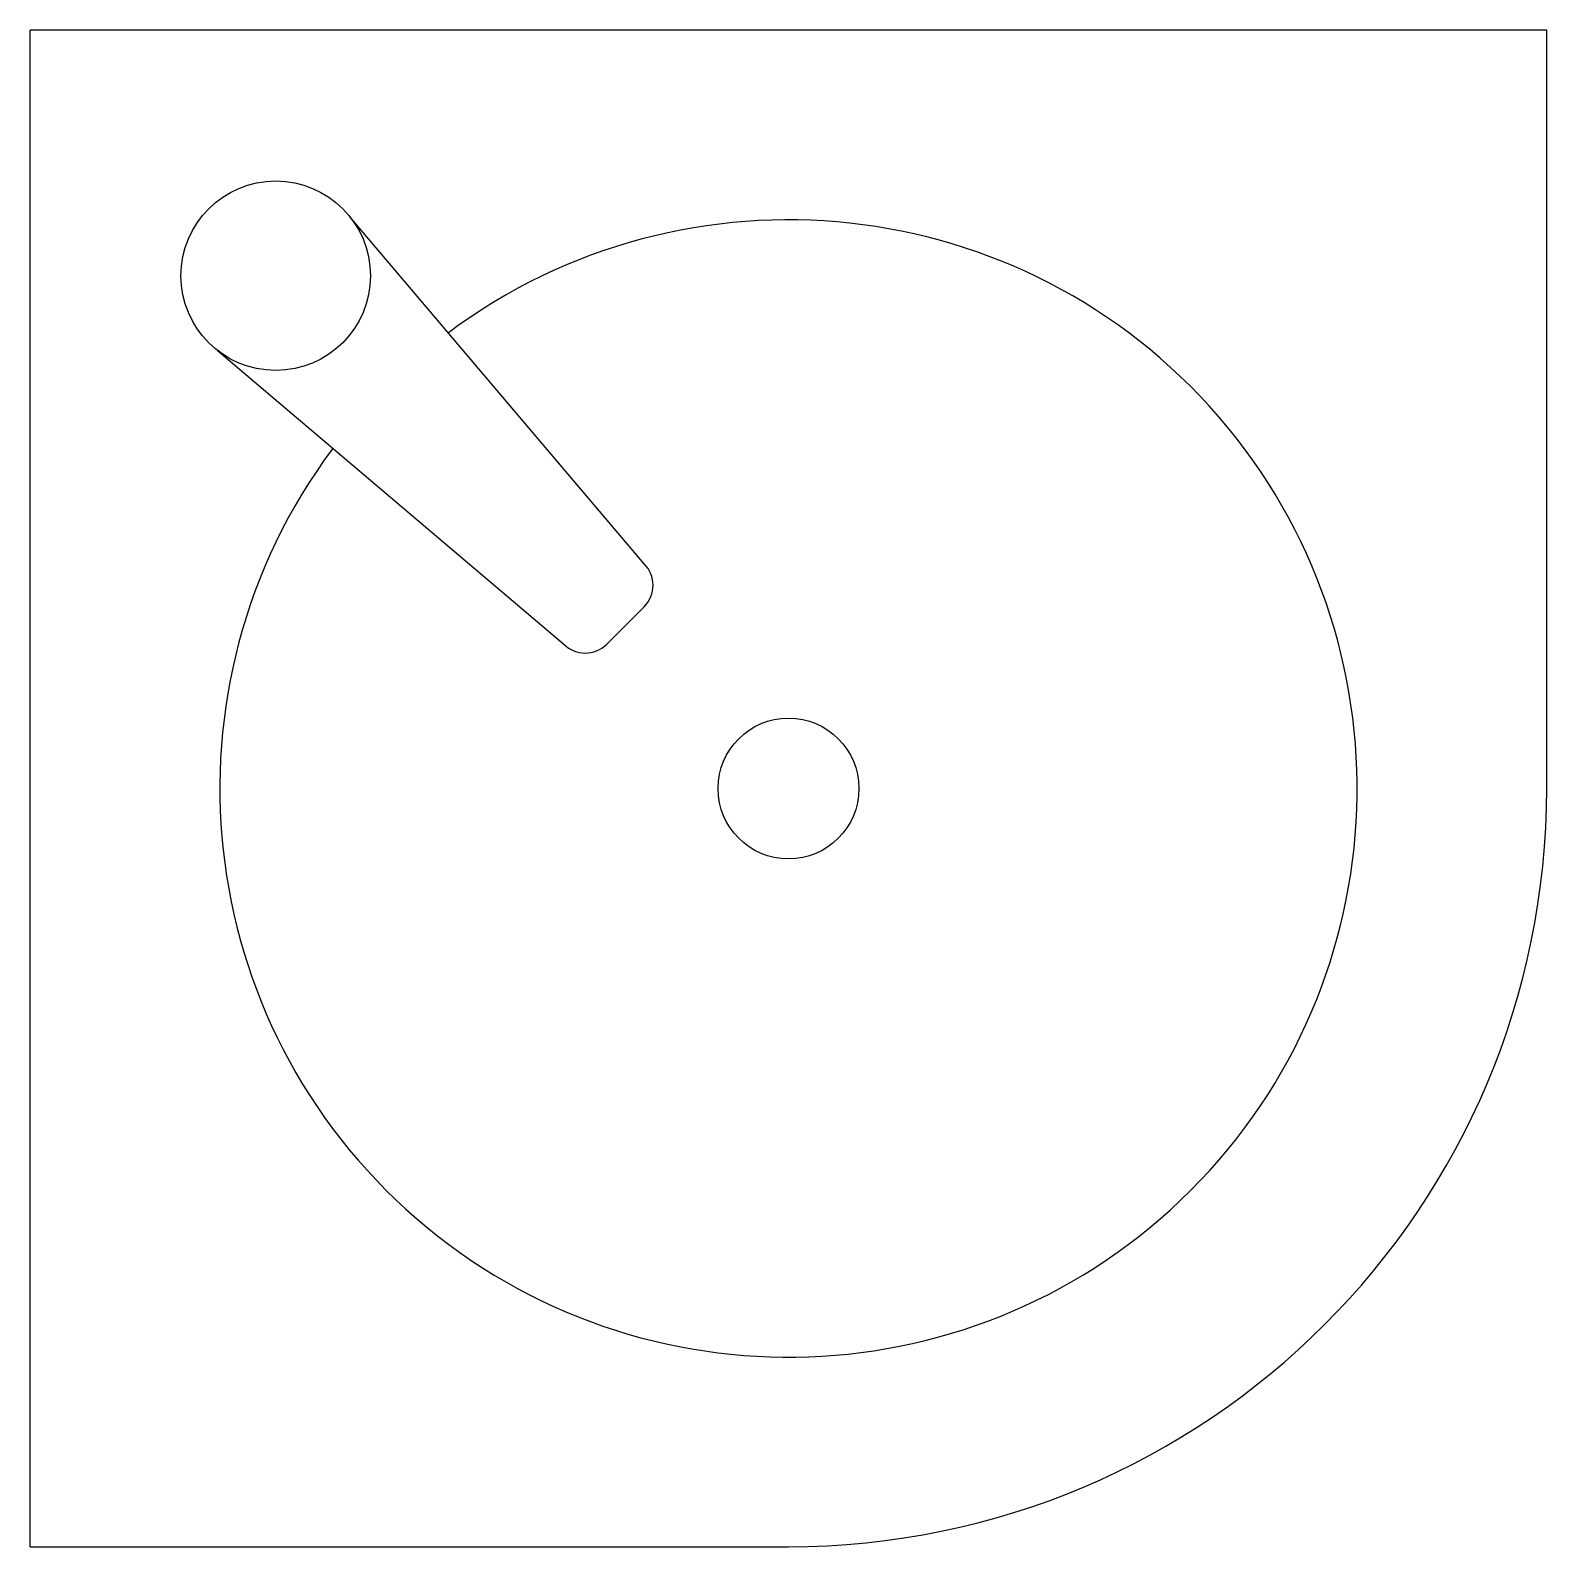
# Model space of a CAD drawing. Header units: millimetres. Extents: x -2896.243 to -2895.843, y 2968.657 to 2969.057.
import ezdxf

# ---------------------------------------------------------------- set-up
doc = ezdxf.new("R2010")
doc.units = ezdxf.units.MM
doc.header["$LTSCALE"] = 10
doc.layers.add('banheiro_louças', color=2, linetype='Continuous')

msp = doc.modelspace()

# ---------------------------------------------------------------- linework, layer by layer
at = {"layer": 'banheiro_louças'}
for p, q in [((-2896.243027202959, 2968.657453579141), (-2896.243027202959, 2969.057453579139)), ((-2895.843027202959, 2969.057453579139), (-2896.243027202959, 2969.057453579139)), ((-2895.84302720296, 2968.857453579139), (-2895.84302720296, 2969.057453579138)), ((-2896.243027202959, 2968.65745357914), (-2896.043027202961, 2968.657453579139))]:
    msp.add_line(p, q, dxfattribs=at)
msp.add_lwpolyline([(-2896.193736660023, 2968.973061536979), (-2896.102300093045, 2968.895513265814, 0.4142135623730951), (-2896.090986384546, 2968.895513265814), (-2896.081086889662, 2968.905412760652, 0.4142135616055175), (-2896.081086889676, 2968.916726469136), (-2896.158635160873, 2969.008163036126)], format="xyb", dxfattribs=at)
msp.add_circle((-2896.178300429163, 2968.992726805267), 0.025, dxfattribs=at)
at = {"layer": 'banheiro_louças', "color": 1}
msp.add_circle((-2896.04302720296, 2968.857453579139), 0.0185659376116813, dxfattribs=at)
at = {"layer": 'banheiro_louças'}
for radius, start, end in [(0.1499999999998636, 143.257654554345, 126.7423454837651), (0.1999999999998636, 269.9999999997394, 359.9999999997394)]:
    msp.add_arc((-2896.04302720296, 2968.857453579139), radius, start, end, dxfattribs=at)

doc.saveas('drawing.dxf')
